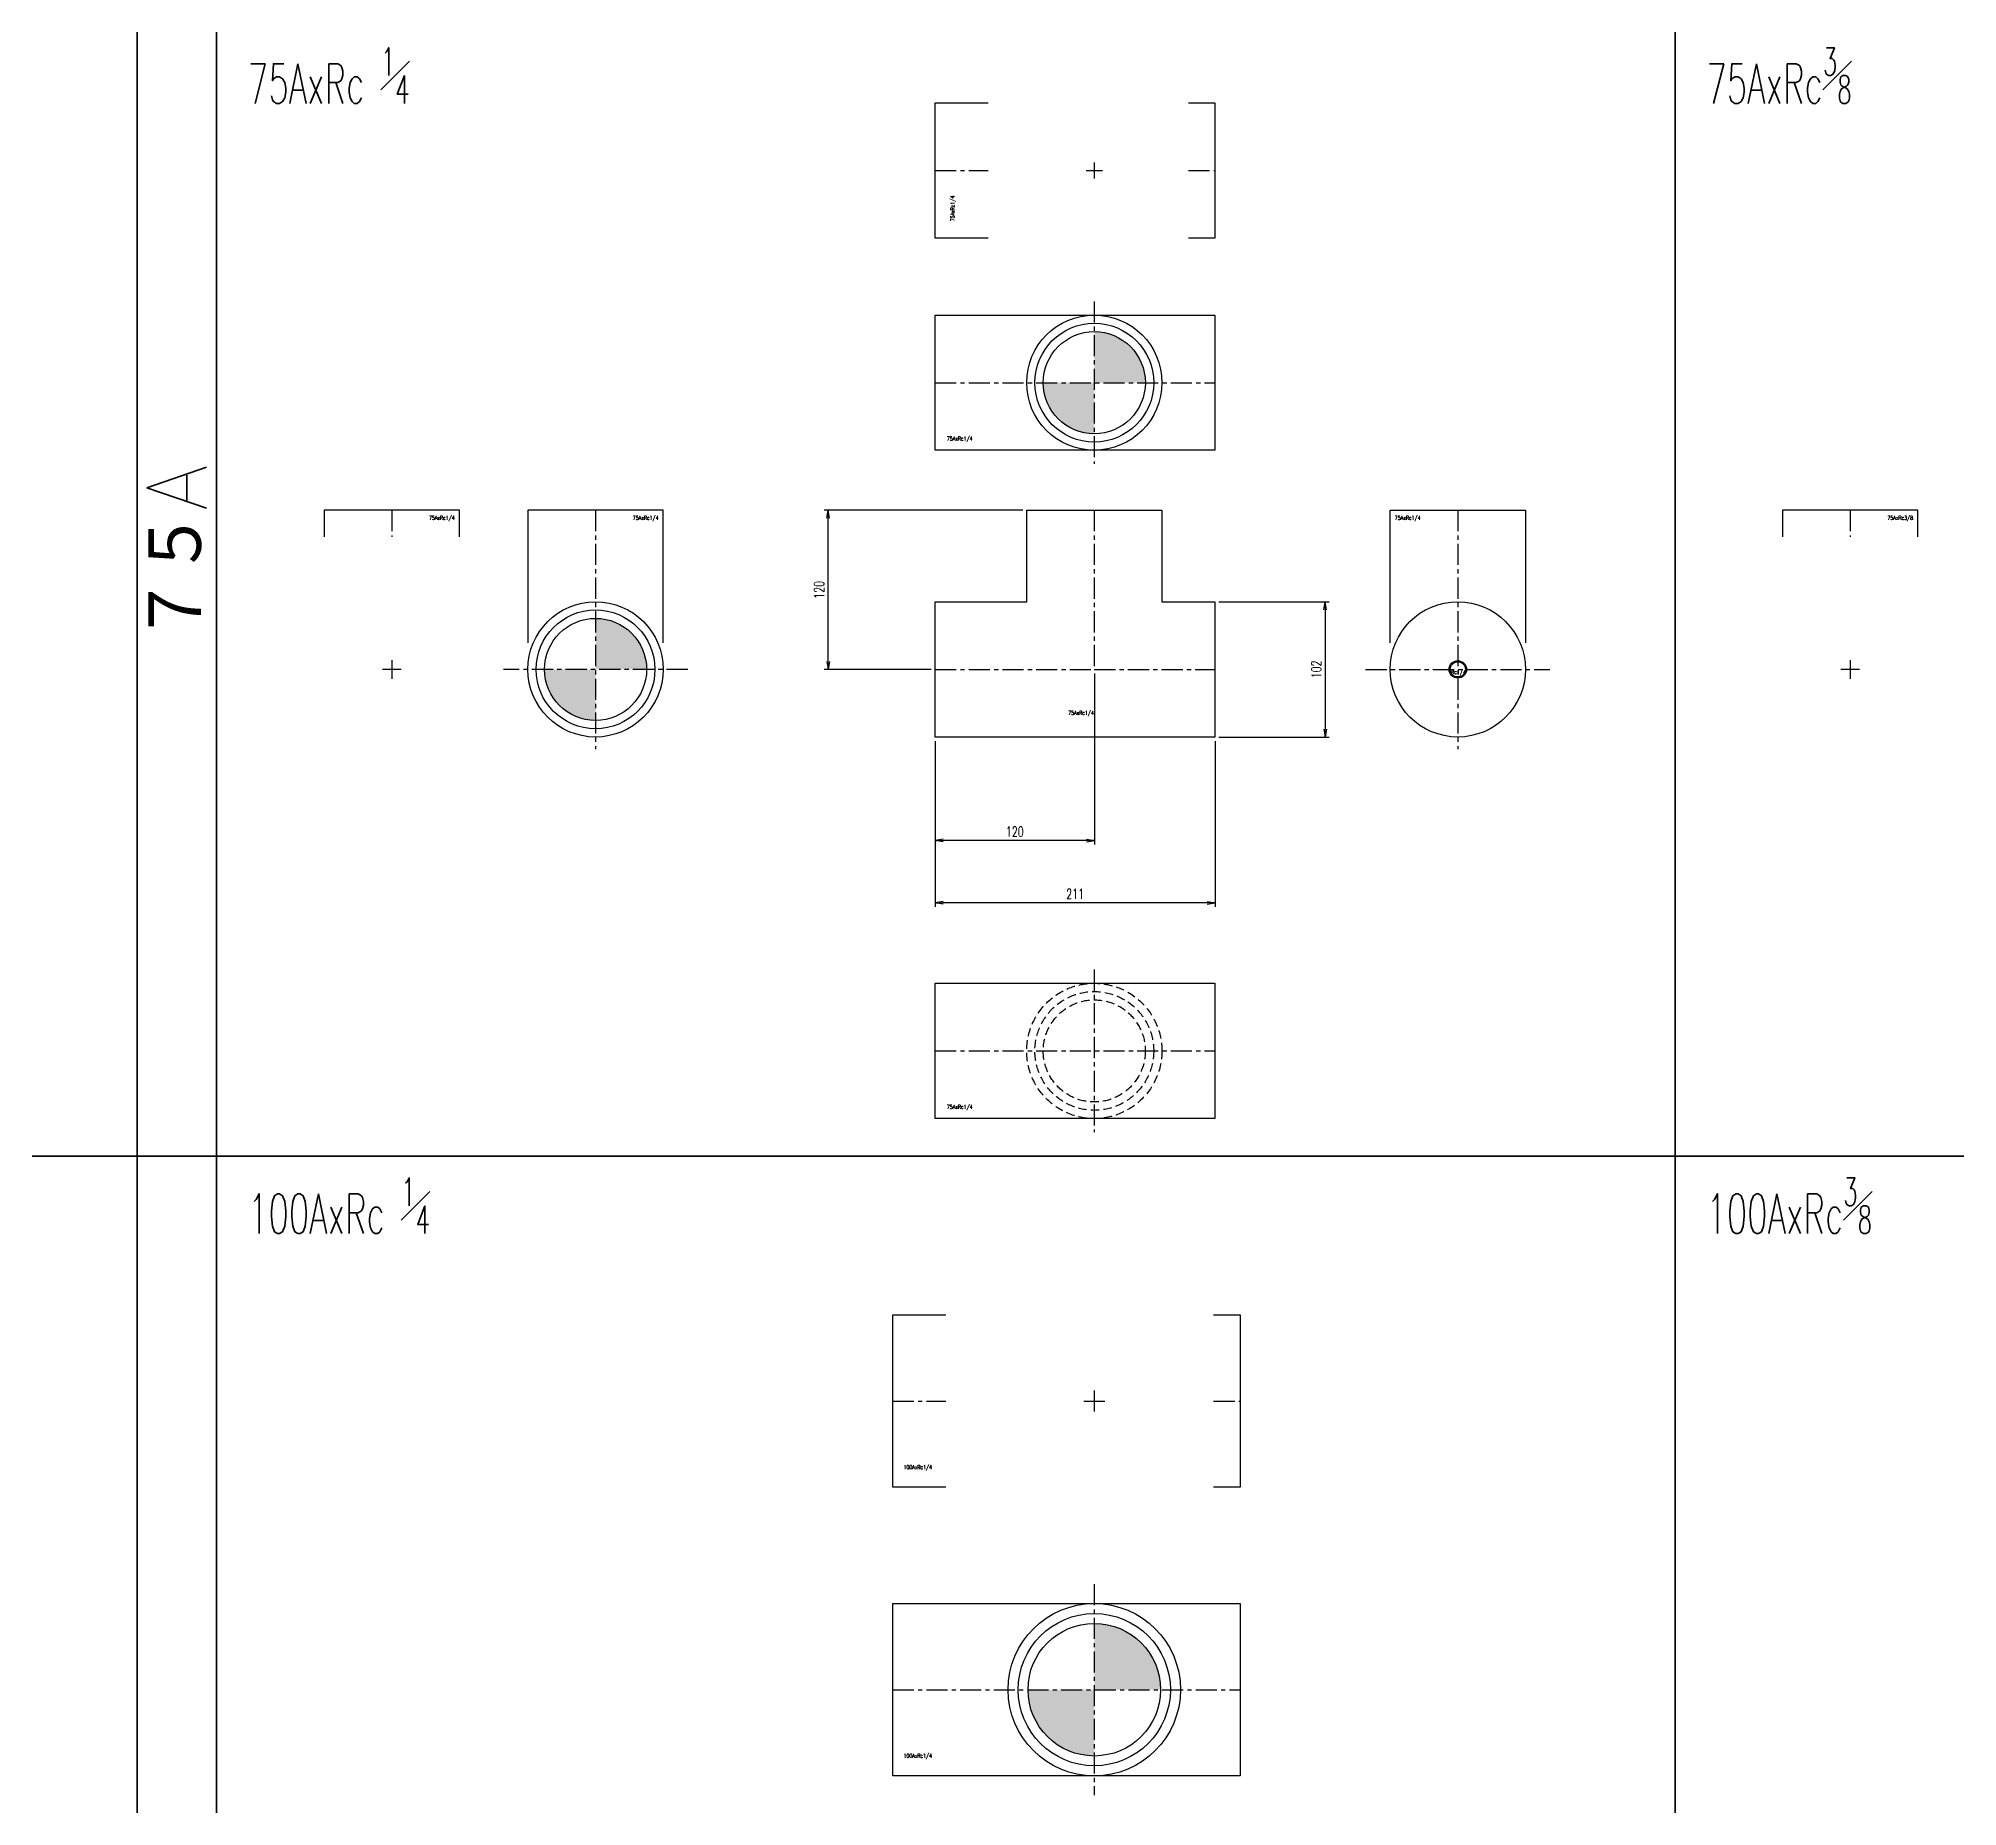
# Model space of a CAD drawing. Header units: millimetres. Extents: x 1711 to 90196, y -23291 to 8516.
# Drawn here: x 61530 to 62978, y -3093 to -1760 of the extents above; entities that cross this region are included whole.
import ezdxf
from ezdxf.enums import TextEntityAlignment as Align

# ---------------------------------------------------------------- set-up
doc = ezdxf.new("R2010")
doc.units = ezdxf.units.MM
doc.header["$PDMODE"] = 35
doc.linetypes.add('CENTER', pattern=[50.8, 31.75, -6.35, 6.35, -6.35])
doc.linetypes.add('HIDDEN', pattern=[9.525, 6.35, -3.175])
doc.layers.add('line', color=153, linetype='Continuous', lineweight=50)
for name, color, linetype in [('寸法', 2, 'Continuous'), ('配管-CVP', 4, 'Continuous'), ('＃配管（PVC)', 21, 'Continuous')]:
    doc.layers.add(name, color=color, linetype=linetype)
doc.styles.add('kpk', font='romans.shx', dxfattribs={"width": 0.7, "bigfont": 'extfont2.shx'})
doc.styles.get("Standard").update_dxf_attribs({"font": 'romans.shx', "bigfont": 'extfont.shx'})
doc.dimstyles.new('KPK-3', dxfattribs={"dimscale": 3, "dimtxt": 2.5, "dimasz": 2, "dimexe": 1, "dimexo": 1, "dimgap": 1, "dimtad": 3, "dimdec": 1, "dimdsep": 46, "dimtxsty": 'kpk', "dimblk": 'OPEN', "dimcen": 2.5, "dimclrd": 2, "dimclre": 2, "dimclrt": 4, "dimadec": 1, "dimazin": 2, "dimtfac": 1, "dimtdec": 1, "dimtmove": 0, "dimatfit": 2, "dimldrblk": 'OPEN', "dimfxl": 0, "dimlwd": -1, "dimlwe": -1, "dimarcsym": 0})

# ---------------------------------------------------------------- blocks, each defined once
blk = doc.blocks.new('_Open')
at = {"color": 0, "linetype": 'ByBlock', "lineweight": -2}
for p, q in [((-1, 0.17), (0, 0)), ((-1, -0.17), (0, 0)), ((0, 0), (-1, 0))]:
    blk.add_line(p, q, dxfattribs=at)
blk = doc.blocks.new('*D2086')
at = {"layer": 'Defpoints', "color": 0, "transparency": 16777216}
for p in [(62126, -2115.4), (62275.8, -2115.4), (62206.8, -2235.4)]:
    blk.add_point(p, dxfattribs=at)
at = {"layer": '寸法', "color": 2, "transparency": 16777216}
for p, q in [((62272.8, -2115.4), (62123, -2115.4)), ((62126, -2229.4), (62126, -2121.4)), ((62203.8, -2235.4), (62123, -2235.4))]:
    blk.add_line(p, q, dxfattribs=at)
at = {"layer": '寸法', "color": 2, "transparency": 16777216, "xscale": 6, "yscale": 6, "zscale": 6}
for p, rotation in [((62126, -2115.4), 90), ((62126, -2235.4), 270)]:
    blk.add_blockref('_Open', p, dxfattribs=dict(at, rotation=rotation))
at = {"layer": '寸法', "color": 4, "transparency": 16777216, "insert": (62119.2, -2175.4), "char_height": 7.5, "attachment_point": 5, "rotation": 90, "style": 'kpk', "bg_fill": 3, "box_fill_scale": 1.1, "bg_fill_color": 256, "bg_fill_true_color": 13158600, "bg_fill_transparency": 0}
blk.add_mtext('120', dxfattribs=at)
blk = doc.blocks.new('*D2087')
at = {"layer": 'Defpoints', "color": 0, "transparency": 16777216}
for p in [(62206.8, -2286.4), (62417.8, -2286.4), (62206.8, -2411.5)]:
    blk.add_point(p, dxfattribs=at)
at = {"layer": '寸法', "color": 2, "transparency": 16777216}
for p, q in [((62206.8, -2289.4), (62206.8, -2414.5)), ((62417.8, -2289.4), (62417.8, -2414.5)), ((62411.8, -2411.5), (62212.8, -2411.5))]:
    blk.add_line(p, q, dxfattribs=at)
at = {"layer": '寸法', "color": 2, "transparency": 16777216, "xscale": 6, "yscale": 6, "zscale": 6, "rotation": 180}
blk.add_blockref('_Open', (62206.8, -2411.5), dxfattribs=at)
at = {"layer": '寸法', "color": 2, "transparency": 16777216, "xscale": 6, "yscale": 6, "zscale": 6}
blk.add_blockref('_Open', (62417.8, -2411.5), dxfattribs=at)
at = {"layer": '寸法', "color": 4, "transparency": 16777216, "insert": (62312.3, -2404.7), "char_height": 7.5, "attachment_point": 5, "style": 'kpk', "bg_fill": 3, "box_fill_scale": 1.1, "bg_fill_color": 256, "bg_fill_true_color": 13158600, "bg_fill_transparency": 0}
blk.add_mtext('211', dxfattribs=at)
blk = doc.blocks.new('*D2088')
at = {"layer": 'Defpoints', "color": 0, "transparency": 16777216}
for p in [(62326.8, -2235.4), (62206.8, -2286.4), (62206.8, -2364.5)]:
    blk.add_point(p, dxfattribs=at)
at = {"layer": '寸法', "color": 2, "transparency": 16777216}
for p, q in [((62326.8, -2238.4), (62326.8, -2367.5)), ((62206.8, -2289.4), (62206.8, -2367.5)), ((62320.8, -2364.5), (62212.8, -2364.5))]:
    blk.add_line(p, q, dxfattribs=at)
at = {"layer": '寸法', "color": 2, "transparency": 16777216, "xscale": 6, "yscale": 6, "zscale": 6, "rotation": 180}
blk.add_blockref('_Open', (62206.8, -2364.5), dxfattribs=at)
at = {"layer": '寸法', "color": 2, "transparency": 16777216, "xscale": 6, "yscale": 6, "zscale": 6}
blk.add_blockref('_Open', (62326.8, -2364.5), dxfattribs=at)
at = {"layer": '寸法', "color": 4, "transparency": 16777216, "insert": (62266.8, -2357.7), "char_height": 7.5, "attachment_point": 5, "style": 'kpk', "bg_fill": 3, "box_fill_scale": 1.1, "bg_fill_color": 256, "bg_fill_true_color": 13158600, "bg_fill_transparency": 0}
blk.add_mtext('120', dxfattribs=at)
blk = doc.blocks.new('*D2089')
at = {"layer": 'Defpoints', "color": 0, "transparency": 16777216}
for p in [(62417.8, -2184.4), (62417.8, -2286.4), (62500.9, -2286.4)]:
    blk.add_point(p, dxfattribs=at)
at = {"layer": '寸法', "color": 2, "transparency": 16777216}
for p, q in [((62420.8, -2184.4), (62503.9, -2184.4)), ((62500.9, -2190.4), (62500.9, -2280.4)), ((62420.8, -2286.4), (62503.9, -2286.4))]:
    blk.add_line(p, q, dxfattribs=at)
at = {"layer": '寸法', "color": 2, "transparency": 16777216, "xscale": 6, "yscale": 6, "zscale": 6}
for p, rotation in [((62500.9, -2184.4), 90), ((62500.9, -2286.4), 270)]:
    blk.add_blockref('_Open', p, dxfattribs=dict(at, rotation=rotation))
at = {"layer": '寸法', "color": 4, "transparency": 16777216, "insert": (62494.2, -2235.4), "char_height": 7.5, "attachment_point": 5, "rotation": 90, "style": 'kpk', "bg_fill": 3, "box_fill_scale": 1.1, "bg_fill_color": 256, "bg_fill_true_color": 13158600, "bg_fill_transparency": 0}
blk.add_mtext('102', dxfattribs=at)
blk = doc.blocks.new('A$Cb0ec0105')
at = {"layer": 'line'}
for p, q in [((8121.8, -9662.3), (8121.8, 0)), ((8121.8, -9662.3), (8121.8, 0)), ((8181.8, 0), (8181.8, -9662.3))]:
    blk.add_line(p, q, dxfattribs=at)
for points in [[(9281.8, -9662.3), (9281.8, -100), (10381.8, -100), (11481.8, -100)], [(0, -4210), (2414, -4210), (3514, -4210), (4614, -4210), (5714, -4210), (6814, -4210), (7914, -4210), (7974, -4210), (9074, -4210), (10174, -4210), (11274, -4210), (12374, -4210), (13681.8, -4210)]]:
    blk.add_lwpolyline(points, dxfattribs=at)
at = {"layer": 'line', "char_height": 30, "attachment_point": 4}
for s, insert in [('{\\W0.6;75AxRc \\H0.7x;\\S1#4;}', (8205.4, -3395.2)), ('{\\W0.6;75AxRc\\H0.7x;\\S3#8;}', (9305.4, -3395.2)), ('{\\W0.6;100AxRc \\H0.7x;\\S1#4;}', (8205.4, -4247.4)), ('{\\W0.6;100AxRc\\H0.7x;\\S3#8;}', (9305.4, -4247.4))]:
    blk.add_mtext(s, dxfattribs=dict(at, insert=insert))
at = {"layer": 'line', "insert": (8151.8, -3755.5), "char_height": 45, "attachment_point": 5, "rotation": 90}
blk.add_mtext('７５A', dxfattribs=at)
blk = doc.blocks.new('75AxRc1／4-ねじ付BT『L型』-正面')
at = {"layer": '＃配管（PVC)', "color": 2, "linetype": 'CENTER', "ltscale": 0.5}
for p, q in [((0, 120), (0, 0)), ((-120, 0), (0, 0)), ((0, 0), (91, 0))]:
    blk.add_line(p, q, dxfattribs=at)
at = {"layer": '＃配管（PVC)', "color": 0, "linetype": 'ByBlock'}
blk.add_lwpolyline([(-120, -51), (-120, 51), (-51, 51), (-51, 120), (51, 120), (51, 51), (91, 51), (91, -51)], close=True, dxfattribs=at)
at = {"layer": 'Defpoints', "color": 6, "style": 'kpk', "width": 0.7}
blk.add_text('75AxRc1/4', height=3, dxfattribs=at).set_placement((-10, -31.3), align=Align.TOP_CENTER)
blk = doc.blocks.new('75AxRc1／4-ねじ付BT『L型』-上面')
at = {"layer": '＃配管（PVC)', "linetype": 'ByBlock'}
h = blk.add_hatch(color=252, dxfattribs=at)
h.dxf.hatch_style = 1
h.paths.add_polyline_path([(0, 0), (38.5, 0, 0.414214), (0, 38.5)])
h.paths.add_polyline_path([(0, -38.5), (0, 0), (-38.5, 0, 0.414214)])
at = {"layer": '＃配管（PVC)', "color": 2, "linetype": 'CENTER', "ltscale": 0.5}
for p, q in [((0, 61.3), (0, -61.3)), ((-120, 0), (91, 0))]:
    blk.add_line(p, q, dxfattribs=at)
at = {"layer": '＃配管（PVC)', "color": 0, "linetype": 'ByBlock'}
blk.add_lwpolyline([(91, -51), (-120, -51), (-120, 51), (91, 51)], close=True, dxfattribs=at)
for radius in [51, 44.8, 38.5]:
    blk.add_circle((0, 0), radius, dxfattribs=at)
at = {"layer": 'Defpoints', "color": 6, "style": 'kpk', "width": 0.7}
blk.add_text('75AxRc1/4', height=3, dxfattribs=at).set_placement((-101.5, -40.7), align=Align.TOP_CENTER)
blk = doc.blocks.new('75AxRc1／4-ねじ付BT『L型』-下面')
at = {"layer": '＃配管（PVC)', "color": 2, "linetype": 'CENTER', "ltscale": 0.5}
for p, q in [((0, 61.3), (0, -61.3)), ((-120, 0), (91, 0))]:
    blk.add_line(p, q, dxfattribs=at)
at = {"layer": '＃配管（PVC)', "color": 0, "linetype": 'ByBlock'}
blk.add_lwpolyline([(91, -51), (-120, -51), (-120, 51), (91, 51)], close=True, dxfattribs=at)
at = {"layer": '＃配管（PVC)', "color": 252, "linetype": 'HIDDEN'}
for radius in [51, 44.8, 38.5]:
    blk.add_circle((0, 0), radius, dxfattribs=at)
at = {"layer": 'Defpoints', "color": 6, "style": 'kpk', "width": 0.7}
blk.add_text('75AxRc1/4', height=3, dxfattribs=at).set_placement((-101.5, -40.7), align=Align.TOP_CENTER)
blk = doc.blocks.new('75AxRc1／4-ねじ付BT『L型』-側面(Rc1／4)')
at = {"layer": '＃配管（PVC)', "color": 2, "linetype": 'CENTER', "ltscale": 0.5}
for p, q in [((0, 120), (0, -60.1)), ((-69.5, 0), (69.5, 0))]:
    blk.add_line(p, q, dxfattribs=at)
at = {"layer": '＃配管（PVC)', "color": 0, "linetype": 'ByBlock'}
blk.add_lwpolyline([(-51, 20), (-51, 120), (51, 120), (51, 20)], dxfattribs=at)
for radius in [51, 5.72]:
    blk.add_circle((0, 0), radius, dxfattribs=at)
at = {"layer": '＃配管（PVC)', "color": 42, "linetype": 'ByBlock'}
blk.add_circle((0, 0), 6.58, dxfattribs=at)
at = {"layer": 'Defpoints', "color": 6, "style": 'kpk', "width": 0.7}
for s, p in [('75AxRc1/4', (-37.8, 115.8)), ('Rc1/4 ', (1.4, -0.5))]:
    blk.add_text(s, height=3, dxfattribs=at).set_placement(p, align=Align.TOP_CENTER)
blk = doc.blocks.new('75AxRc1／4-ねじ付BT『L型』-側面(75A)')
at = {"layer": '＃配管（PVC)', "linetype": 'ByBlock'}
h = blk.add_hatch(color=252, dxfattribs=at)
h.dxf.hatch_style = 1
h.paths.add_polyline_path([(0, 38.5), (0, 0), (38.5, 0, 0.414214)])
h.paths.add_polyline_path([(0, 0), (-38.5, 0, 0.414214), (0, -38.5)])
at = {"layer": '＃配管（PVC)', "color": 2, "linetype": 'CENTER', "ltscale": 0.5}
for p, q in [((0, 120), (0, -60.1)), ((69.5, 0), (-69.5, 0))]:
    blk.add_line(p, q, dxfattribs=at)
at = {"layer": '＃配管（PVC)', "color": 0, "linetype": 'ByBlock'}
blk.add_lwpolyline([(51, 20), (51, 120), (-51, 120), (-51, 20)], dxfattribs=at)
for radius in [51, 44.8, 38.5]:
    blk.add_circle((0, 0), radius, dxfattribs=at)
at = {"layer": 'Defpoints', "color": 6, "style": 'kpk', "width": 0.7}
blk.add_text('75AxRc1/4', height=3, dxfattribs=at).set_placement((37.8, 115.8), align=Align.TOP_CENTER)
blk = doc.blocks.new('75AxRc1／4-ねじ付BT『L型』-半(上下)')
at = {"layer": '＃配管（PVC)', "color": 2, "linetype": 'CENTER', "ltscale": 0.5}
for p, q in [((-120, 0), (-80, 0)), ((-6.1, 0), (6.1, 0)), ((0, 6.1), (0, -6.1)), ((71, 0), (91, 0))]:
    blk.add_line(p, q, dxfattribs=at)
at = {"layer": '＃配管（PVC)', "color": 0, "linetype": 'ByBlock'}
for points in [[(-80, -51), (-120, -51), (-120, 51), (-80, 51)], [(71, 51), (91, 51), (91, -51), (71, -51)]]:
    blk.add_lwpolyline(points, dxfattribs=at)
at = {"layer": 'Defpoints', "color": 6, "style": 'kpk', "width": 0.7}
blk.add_text('75AxRc1/4', height=3, rotation=90, dxfattribs=at).set_placement((-108.5, -28.6), align=Align.TOP_CENTER)
blk = doc.blocks.new('75AxRc1／4-ねじ付BT『L型』-半(側面)')
at = {"layer": '＃配管（PVC)', "color": 2, "linetype": 'CENTER', "ltscale": 0.5}
for p, q in [((0, 120), (0, 100)), ((7, 0), (-7, 0)), ((0, 7), (0, -7))]:
    blk.add_line(p, q, dxfattribs=at)
at = {"layer": '＃配管（PVC)', "color": 0, "linetype": 'ByBlock'}
blk.add_lwpolyline([(51, 100), (51, 120), (-51, 120), (-51, 100)], dxfattribs=at)
at = {"layer": 'Defpoints', "color": 6, "style": 'kpk', "width": 0.7}
blk.add_text('75AxRc1/4', height=3, dxfattribs=at).set_placement((37.8, 115.8), align=Align.TOP_CENTER)
blk = doc.blocks.new('100AxRc1／4-ねじ付BT『L型』-上面')
at = {"layer": '＃配管（PVC)', "linetype": 'ByBlock'}
h = blk.add_hatch(color=252, dxfattribs=at)
h.dxf.hatch_style = 1
h.paths.add_polyline_path([(0, 0), (50, 0, 0.414214), (0, 50)])
h.paths.add_polyline_path([(0, -50), (0, 0), (-50, 0, 0.414214)])
at = {"layer": '＃配管（PVC)', "color": 2, "linetype": 'CENTER', "ltscale": 0.5}
for p, q in [((0, 79.6), (0, -79.6)), ((-152, 0), (110, 0))]:
    blk.add_line(p, q, dxfattribs=at)
at = {"layer": '＃配管（PVC)', "color": 0, "linetype": 'ByBlock'}
blk.add_lwpolyline([(110, -65), (-152, -65), (-152, 65), (110, 65)], close=True, dxfattribs=at)
for radius in [65, 57.4, 50]:
    blk.add_circle((0, 0), radius, dxfattribs=at)
at = {"layer": 'Defpoints', "color": 6, "style": 'kpk', "width": 0.7}
blk.add_text('100AxRc1/4', height=3, dxfattribs=at).set_placement((-133.1, -48.3), align=Align.TOP_CENTER)
blk = doc.blocks.new('100AxRc1／4-ねじ付BT『L型』-半(上下)')
at = {"layer": '＃配管（PVC)', "color": 2, "linetype": 'CENTER', "ltscale": 0.5}
for p, q in [((-152, 0), (-112, 0)), ((-8, 0), (8, 0)), ((0, 8), (0, -8)), ((90, 0), (110, 0))]:
    blk.add_line(p, q, dxfattribs=at)
at = {"layer": '＃配管（PVC)', "color": 0, "linetype": 'ByBlock'}
for points in [[(-112, -65), (-152, -65), (-152, 65), (-112, 65)], [(90, 65), (110, 65), (110, -65), (90, -65)]]:
    blk.add_lwpolyline(points, dxfattribs=at)
at = {"layer": 'Defpoints', "color": 6, "style": 'kpk', "width": 0.7}
blk.add_text('100AxRc1/4', height=3, dxfattribs=at).set_placement((-133.1, -48.3), align=Align.TOP_CENTER)
blk = doc.blocks.new('75AxRc3／8-ねじ付BT『L型』-半(側面)')
at = {"layer": '＃配管（PVC)', "color": 2, "linetype": 'CENTER', "ltscale": 0.5}
for p, q in [((0, 120), (0, 100)), ((7, 0), (-7, 0)), ((0, 7), (0, -7))]:
    blk.add_line(p, q, dxfattribs=at)
at = {"layer": '＃配管（PVC)', "color": 0, "linetype": 'ByBlock'}
blk.add_lwpolyline([(51, 100), (51, 120), (-51, 120), (-51, 100)], dxfattribs=at)
at = {"layer": 'Defpoints', "color": 6, "style": 'kpk', "width": 0.7}
blk.add_text('75AxRc3/8', height=3, dxfattribs=at).set_placement((37.8, 115.8), align=Align.TOP_CENTER)

msp = doc.modelspace()

# ---------------------------------------------------------------- block references
at = {"layer": '配管-CVP', "linetype": 'ByBlock'}
for name, p in [('75AxRc1／4-ねじ付BT『L型』-半(上下)', (62326.7532, -1859.1991)), ('75AxRc1／4-ねじ付BT『L型』-上面', (62326.7532, -2019.1678)), ('75AxRc1／4-ねじ付BT『L型』-半(側面)', (61796.867, -2235.3736)), ('75AxRc1／4-ねじ付BT『L型』-側面(75A)', (61950.5967, -2235.3736)), ('75AxRc1／4-ねじ付BT『L型』-側面(Rc1／4)', (62600.9096, -2235.3736)), ('75AxRc3／8-ねじ付BT『L型』-半(側面)', (62896.867, -2235.3736)), ('75AxRc1／4-ねじ付BT『L型』-下面', (62326.7532, -2523.0691)), ('100AxRc1／4-ねじ付BT『L型』-半(上下)', (62326.7532, -2787.1045)), ('100AxRc1／4-ねじ付BT『L型』-上面', (62326.7532, -3004.7451))]:
    msp.add_blockref(name, p, dxfattribs=at)

# ---------------------------------------------------------------- dimensions: what is measured, and where the dimension line sits
at = {"layer": '寸法'}
dim = msp.add_linear_dim(base=(62125.9601, -2115.3736), p1=(62206.7532, -2235.3736), p2=(62275.7532, -2115.3736), angle=90, dimstyle='KPK-3', dxfattribs=at)
dim.commit()
dim.dimension.update_dxf_attribs({"geometry": '*D2086', "text_midpoint": (62119.2101, -2175.3736)})
dim = msp.add_linear_dim(base=(62206.7532, -2411.4694), p1=(62417.7532, -2286.3736), p2=(62206.7532, -2286.3736), dimstyle='KPK-3', dxfattribs=at)
dim.commit()
dim.dimension.update_dxf_attribs({"geometry": '*D2087', "text_midpoint": (62312.2532, -2404.7194)})

# ---------------------------------------------------------------- next in the draw order: dimensions: what is measured, and where the dimension line sits
dim = msp.add_linear_dim(base=(62500.9071, -2286.3736), p1=(62417.7532, -2184.3736), p2=(62417.7532, -2286.3736), angle=90, dimstyle='KPK-3', dxfattribs=at)
dim.commit()
dim.dimension.update_dxf_attribs({"geometry": '*D2089', "text_midpoint": (62494.1571, -2235.3736)})
dim = msp.add_linear_dim(base=(62206.7532, -2364.4609), p1=(62326.7532, -2235.3736), p2=(62206.7532, -2286.3736), dimstyle='KPK-3', dxfattribs=at)
dim.commit()
dim.dimension.update_dxf_attribs({"geometry": '*D2088', "text_midpoint": (62266.7532, -2357.7109)})

# ---------------------------------------------------------------- next in the draw order: block references
at = {"layer": 'line'}
msp.add_blockref('A$Cb0ec0105', (53482.959, 1607.5677), dxfattribs=at)
at = {"layer": '配管-CVP', "linetype": 'ByBlock'}
msp.add_blockref('75AxRc1／4-ねじ付BT『L型』-正面', (62326.7532, -2235.3736), dxfattribs=at)

doc.saveas('drawing.dxf')
